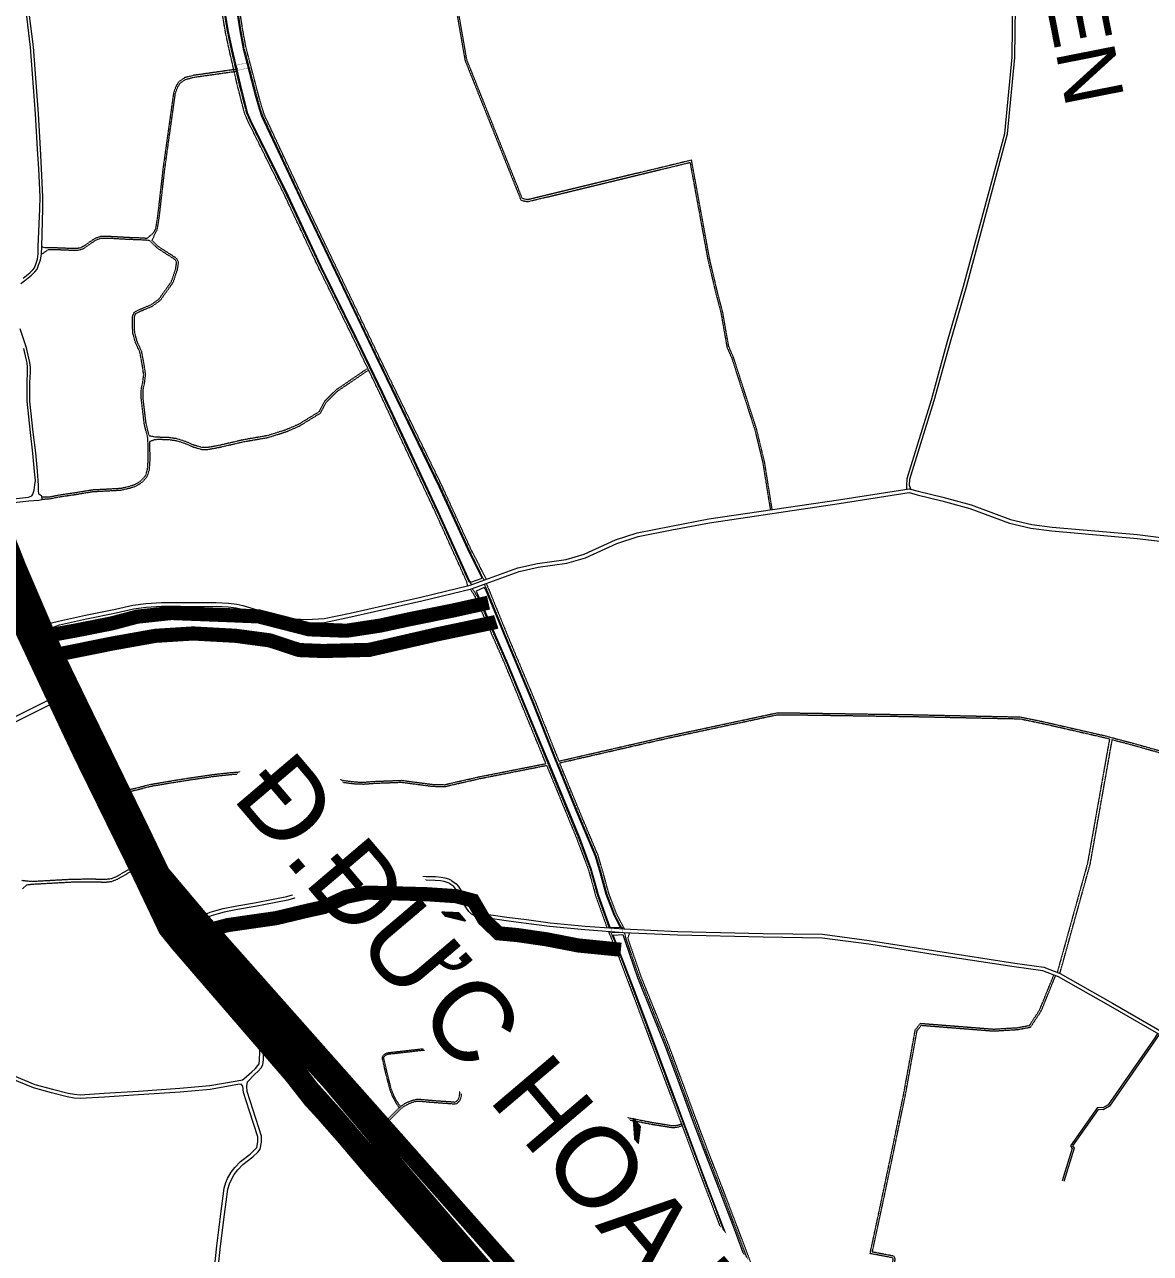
# Model space of a CAD drawing. Header units: metres. Extents: x 556238 to 587446, y 1177111 to 1219372.
# Drawn here: x 575492 to 576686, y 1202038 to 1203342 of the extents above; entities that cross this region are included whole.
import ezdxf

# ---------------------------------------------------------------- set-up
doc = ezdxf.new("R2010")
doc.units = ezdxf.units.M
doc.header["$MEASUREMENT"] = 0
for name, pattern in [('ACAD_ISO03W100', [30, 12, -18]), ('DASHED2', [0.375, 0.25, -0.125]), ('Xr_Nen GT$0$DASHED', [0.75, 0.5, -0.25]), ('Xr_Nen GT$0$MON', [10, 6, -4])]:
    doc.linetypes.add(name, pattern=pattern)
for name, color, linetype, lineweight in [('CNTV-TEXT', 40, 'Continuous', 20), ('Pipe Existing', 1, 'ACAD_ISO03W100', 60), ('Pipe Existing_DTDH', 4, 'ACAD_ISO03W100', 40), ('Xr_Nen GT$0$CONG XO', 191, 'Continuous', 0), ('Xr_Nen GT$0$DUONG BT-NEN BT', 38, 'Continuous', 0), ('Xr_Nen GT$0$DUONG NHUA', 38, 'Continuous', 0), ('Xr_Nen GT$0$DUONG_DA', 38, 'Xr_Nen GT$0$MON', 0), ('Xr_Nen GT$1$SONG_HO', 250, 'Continuous', 0)]:
    doc.layers.add(name, color=color, linetype=linetype, lineweight=lineweight)
doc.layers.add('DUONG GIAO THONG', color=7, linetype='Continuous')
doc.styles.add('ARIAL', font='arial.ttf')
doc.linetypes.add('Xr_Nen GT$0$TL_P', pattern='A,2,[130,ltypeshp.shx,S=1,R=0,X=0,Y=-1],2', length=4)
doc.linetypes.add('Xr_Nen GT$1$TL_T', pattern='A,2,[130,ltypeshp.shx,S=1,R=0,X=0,Y=1],2', length=4)

# ---------------------------------------------------------------- blocks, each defined once
blk = doc.blocks.new('GT CHINH')
at = {"layer": 'DUONG GIAO THONG', "color": 9, "ltscale": 5, "const_width": 17.5}
blk.add_lwpolyline([(10613.8, 2825.8), (10289.7, 3191.7), (10241.1, 3249.3), (10226.9, 3271.8), (10147.9, 3433), (10086.7, 3559.3), (10046.9, 3646.6), (9995.7, 3774.6), (9899.8, 4014.6), (9730.2, 4422.9), (9683.3, 4535), (9622.4, 4678.3), (9604.3, 4717.8), (9573, 4772.7), (9550.2, 4802.6), (9422.7, 4959), (9323.8, 5076.4), (8948.9, 5386.5), (8840.9, 5474.9), (8373, 5855.8), (7912.1, 6229.4)], dxfattribs=at)
at = {"layer": 'CNTV-TEXT', "ltscale": 5, "insert": (10745.3, 2872.2), "char_height": 84, "width": 1234.822, "attachment_point": 5, "rotation": 310.3366, "style": 'ARIAL', "bg_fill": 3, "box_fill_scale": 1.2, "bg_fill_color": 256, "bg_fill_transparency": 0}
blk.add_mtext('Đ.ĐỨC HÒA THƯỢNG', dxfattribs=at)
blk = doc.blocks.new('DTDH_EXISTING_PIPE')
at = {"layer": 'Pipe Existing_DTDH', "color": 3, "linetype": 'DASHED2', "ltscale": 200, "const_width": 15, "flags": 128}
for points, elevation in [([(-288.9, -287.4), (-318.9, -238.3), (-371.9, -151.3), (-409.4, -90.5), (-428.9, -58.8), (-431.3, -54.9), (-454.9, -17.2), (-455.6, -16), (-455.9, -15.5), (-457.6, -15.4), (-458.3, -14.1), (-457.7, -12.6), (-458, -12.1), (-483.5, 29.3), (-499.4, 54.1), (-560.4, 154.7), (-572.2, 174.9), (-591, 208.5), (-611.6, 247.3), (-621.1, 266.5), (-636.5, 296.4), (-685.8, 393.8), (-714.8, 449.6), (-731.2, 478.2), (-732.5, 480.5), (-761.5, 539.2), (-793.6, 600.3), (-808.7, 629.1), (-836.5, 682.1), (-846.4, 701.1), (-862.1, 730.1), (-880.6, 763.9), (-896, 791.9), (-950.3, 889.8), (-979.2, 942.6), (-993.5, 968.2), (-1015, 1007.1), (-1029.9, 1033.5), (-1034.3, 1041.2), (-1040.9, 1053.5), (-1054.7, 1077.7), (-1060, 1087.7), (-1072, 1108.4), (-1093.2, 1146.6), (-1102, 1161.7), (-1134.3, 1217.3), (-1138.1, 1223.6), (-1152.7, 1246.9), (-1168.1, 1270.1), (-1178.8, 1284.3), (-1189.7, 1295.3), (-1190.8, 1296.8), (-1195.3, 1304.9), (-1213.3, 1325.5), (-1231.3, 1346.2), (-1245.1, 1362.1), (-1286.2, 1409.5), (-1332.6, 1463.5), (-1360.6, 1495.9), (-1385.8, 1525.1), (-1410.8, 1553.6), (-1438.5, 1584.6), (-1446.5, 1594.2), (-1459, 1609.7), (-1464.9, 1616.6), (-1469.3, 1616.6), (-1484.2, 1633.8), (-1496.6, 1647.9), (-1504, 1656.7), (-1503.7, 1660.7), (-1504.6, 1661.7), (-1518.5, 1677.8), (-1565.5, 1732.2), (-1593.8, 1765.1), (-1623.8, 1799.5), (-1651.9, 1832.5), (-1683.2, 1868.6), (-1704.3, 1892.8), (-1732.2, 1924.8), (-1767.2, 1965.1), (-1781.8, 1981.7), (-1831.7, 2039.1), (-1847.4, 2057.2), (-1884, 2099.3), (-1892.7, 2109.3), (-1921.3, 2141.8), (-1945, 2169.5), (-1971.5, 2199.1), (-1983.1, 2214.4), (-2007.1, 2242), (-2046.5, 2286.9), (-2073.5, 2317.8), (-2086.9, 2333.7), (-2097.8, 2346.8), (-2105.1, 2356), (-2108.6, 2360.5), (-2118.4, 2374.1), (-2129.1, 2393.9), (-2146, 2428.9), (-2151.5, 2440.6), (-2156.9, 2451.9), (-2177.3, 2494.6), (-2203.3, 2548.9), (-2208.2, 2559.8), (-2213.5, 2570.2), (-2226.3, 2597.5), (-2267.8, 2683.3), (-2289.1, 2730), (-2295.2, 2743), (-2304.8, 2763.3), (-2310.9, 2778.3), (-2316.3, 2794.1), (-2334.5, 2842.3), (-2355.8, 2898.8), (-2374.5, 2946.8), (-2378.1, 2956.4), (-2391.6, 2990.8), (-2405.6, 3027.1), (-2420.8, 3065.9), (-2427.8, 3084.1), (-2435.4, 3103.8), (-2477.1, 3209.2), (-2483.2, 3224.4), (-2490.6, 3242.3), (-2503.6, 3274.5), (-2510.3, 3290.8), (-2534.5, 3350.8), (-2551.6, 3392.5), (-2566.4, 3429.1), (-2635.5, 3599.3), (-2702.5, 3762.6), (-2729.6, 3826.5), (-2739.6, 3847), (-2758.1, 3881.3), (-2770.5, 3901), (-2774.3, 3906.3), (-2795.9, 3935.1), (-2804.7, 3946.2), (-2811.7, 3955), (-2818.9, 3964.1), (-2831.2, 3979.3), (-2833.8, 3982.5), (-2847.5, 3999.4), (-2957.5, 4136.3), (-2985.8, 4171.2), (-3004.5, 4193.6), (-3032, 4221.4), (-3035.7, 4224.6), (-3048, 4235.4), (-3067.1, 4251.3), (-3097.4, 4276.8), (-3106.2, 4284.4), (-3132.5, 4306.9), (-3424.4, 4554), (-3445.4, 4571.4), (-3452.7, 4572.3), (-3469.8, 4585.4), (-3469.8, 4585.4)], 1.1), ([(-3465.3, 4571.1), (-3440.1, 4551.7), (-3406.2, 4523.8), (-3356, 4481.9), (-3227.6, 4372.4), (-3194.2, 4345.2), (-3158.2, 4315), (-3124.4, 4286.3), (-3078.4, 4247.6), (-3039.1, 4214.4), (-3013.3, 4188.4), (-2981, 4149.6), (-2960.3, 4123.7), (-2890.7, 4037.4), (-2830.9, 3962.7), (-2804.8, 3929.9), (-2781.6, 3899), (-2763.6, 3872.7), (-2742.9, 3832.7), (-2716.1, 3770.2), (-2688.6, 3701.4), (-2634.7, 3571.7), (-2582.8, 3444.2), (-2513.6, 3273.7), (-2438.2, 3083.6), (-2412.8, 3017.4), (-2368.4, 2904.4), (-2319.3, 2773.6), (-2310.3, 2751.8), (-2284.6, 2696.2), (-2249.6, 2621.3), (-2216.4, 2551), (-2154.2, 2424.3), (-2126.4, 2365.9), (-2113.1, 2349.5), (-1992.9, 2210.2), (-1973.1, 2184.9), (-1960.8, 2171.5), (-1937.6, 2145.1), (-1908.6, 2110.9), (-1858.9, 2054.3), (-1794.5, 1981.4), (-1752.5, 1931.6), (-1705.4, 1877.6), (-1664.9, 1831.9), (-1600, 1756.2), (-1512.3, 1654.5), (-1512.5, 1649), (-1473.6, 1605.6), (-1468.7, 1604), (-1431.2, 1559.9), (-1285.9, 1394.2), (-1216.2, 1312.6), (-1200.3, 1295.9), (-1198, 1290.6), (-1193, 1285.3), (-1188.7, 1280.8), (-1145.4, 1216.4), (-1114.7, 1164), (-1090.4, 1120.4), (-1052.4, 1052.5), (-1035.9, 1023.2), (-928, 829.5), (-870.7, 724.7), (-798.7, 590.4), (-738.7, 472.4)], -0.3), ([(-1027.2, 1053.4), (-1033.6, 1065.4), (-1058.6, 1110.6), (-1083.2, 1153.5), (-1094.4, 1172.3), (-1099.4, 1181.9), (-1104.5, 1191.1), (-1112.4, 1204.4), (-1119.2, 1216.1), (-1132, 1238), (-1144.3, 1258.2), (-1153, 1270.9), (-1165.9, 1288.1), (-1176.3, 1301.3), (-1184.7, 1311.5), (-1198.1, 1326.9), (-1213.3, 1344.4), (-1235.5, 1370.4), (-1265.2, 1404.4), (-1311, 1458.3), (-1361.3, 1515.4), (-1421.6, 1586.5), (-1488.7, 1663.7), (-1537.1, 1719.3), (-1568.7, 1754.7), (-1601.2, 1792.1), (-1626.7, 1821.3), (-1663, 1864.4), (-1701.9, 1909.8), (-1751.7, 1966.6), (-1876.3, 2112), (-1952.5, 2202.8), (-2038.4, 2297.9), (-2073.7, 2337.9), (-2098.6, 2369.3), (-2114.3, 2395.6), (-2151.2, 2472.4), (-2217.8, 2609.3), (-2242, 2659.3), (-2281.7, 2751.9), (-2307.9, 2818.6), (-2438.6, 3153.9), (-2533.4, 3383.6), (-2621.8, 3603.9), (-2682, 3750.5), (-2718.1, 3829.7), (-2733.8, 3865.2), (-2748.5, 3890.4), (-2800.2, 3964.2), (-2919.6, 4112), (-2986.4, 4193), (-3058.9, 4262.5), (-3106, 4301.7), (-3409.3, 4560.8), (-3423.7, 4573.9)], 0.8), ([(-1783.9, 2713), (-1821.8, 2704.6), (-1868.6, 2695.2), (-1898.5, 2688.7), (-1934.4, 2683.2), (-1974.1, 2684.7), (-2027.6, 2698.4), (-2069.5, 2700.1), (-2120.2, 2702), (-2156.5, 2698.1), (-2183.3, 2691), (-2222.8, 2683.2), (-2250, 2678.3)], 0.8), ([(-2242.1, 2657.7), (-2181.9, 2669.8), (-2137, 2677.8), (-2097.1, 2680.3), (-2051.7, 2677.8), (-2015.9, 2673), (-1984.6, 2662.7), (-1959.3, 2661.7), (-1910.3, 2662.9), (-1838.8, 2679.3), (-1777.6, 2692.1), (-1775.7, 2692.7)], 0.8), ([(-1643.5, 2344.8), (-1688.6, 2349.3), (-1722.7, 2355.9), (-1753, 2360.3), (-1773.2, 2362.2), (-1788.7, 2377), (-1800.3, 2396.9), (-1818.2, 2401.6), (-1849.6, 2403.7), (-1913.2, 2405.4), (-1935, 2400.9), (-1957.9, 2390.2), (-1976, 2386.2), (-2008.5, 2378.4), (-2060.5, 2370.9), (-2093.1, 2362.1)], 0.8)]:
    blk.add_lwpolyline(points, dxfattribs=dict(at, elevation=elevation))

msp = doc.modelspace()

# ---------------------------------------------------------------- linework, layer by layer
at = {"layer": 'Xr_Nen GT$0$CONG XO', "flags": 128}
for points, const_width in [([(575728.62357, 1203301.62642), (575716.81594, 1203298.91755), (575718.08112, 1203293.40281), (575729.88874, 1203296.11169)], 0.3), ([(576126.002, 1202378.422), (576113.922, 1202378.741), (576114.135, 1202384.286), (576126.172, 1202383.904)], 0.5)]:
    msp.add_lwpolyline(points, close=True, dxfattribs=dict(at, const_width=const_width))
at = {"layer": 'Xr_Nen GT$0$DUONG BT-NEN BT', "flags": 128}
for points in [[(576427.57541, 1202849.26114), (576427.38171, 1202852.81355), (576427.78407, 1202860.41052), (576441.00321, 1202902.9123), (576453.67188, 1202943.93282), (576470.74248, 1203006.26441), (576487.6942, 1203064.57179), (576531.43477, 1203226.46687), (576539.10526, 1203307.27986), (576541.04991, 1203468.9014), (576540.93068, 1203554.50377), (576536.32038, 1203660.14321)], [(576431.62966, 1202849.18519), (576430.4035, 1202853.14556), (576430.76005, 1202859.8775), (576443.86873, 1202902.02418), (576456.55256, 1202943.09376), (576473.62975, 1203005.4494), (576490.58291, 1203063.76172), (576534.3973, 1203225.93006), (576542.10404, 1203307.12492), (576544.0499, 1203468.90557), (576543.93059, 1203554.57129), (576539.31753, 1203660.27401)], [(575487.96923, 1203067.30258), (575492.26655, 1203070.609), (575499.56406, 1203076.24915), (575503.09576, 1203079.63884), (575505.3461, 1203082.62075), (575506.94769, 1203086.8102), (575508.81081, 1203092.31788), (575510.19984, 1203098.37898), (575510.33608, 1203106.50128), (575511.3633, 1203146.51765), (575511.59402, 1203159.38465), (575510.20634, 1203189.26864), (575508.954, 1203210.07763), (575506.71813, 1203247.42227), (575501.3938, 1203318.38316), (575496.6635, 1203356.74252)], [(575490.43456, 1203072.98467), (575497.60249, 1203078.52467), (575500.8455, 1203081.63728), (575502.69558, 1203084.08881), (575504.12461, 1203087.82687), (575505.92046, 1203093.13569), (575506.4622, 1203098.77537), (575506.59682, 1203106.47428), (575508.36399, 1203146.58303), (575508.59277, 1203159.34192), (575507.21053, 1203189.10894), (575505.95941, 1203209.89741), (575503.72484, 1203247.22038), (575498.40221, 1203318.15869), (575493.66285, 1203356.55183)], [(575480.86689, 1202834.90776), (575496.75874, 1202836.74006), (575507.32559, 1202837.35317), (575510.67622, 1202838.17947), (575510.49881, 1202841.68624), (575507.32207, 1202843.96369), (575506.79949, 1202847.98479), (575506.95593, 1202852.91863), (575506.53791, 1202858.48048), (575505.68411, 1202868.17963), (575503.90911, 1202887.71014), (575501.29284, 1202909.75074), (575497.70003, 1202942.65452), (575497.7442, 1202962.01097), (575498.32384, 1202973.15452), (575498.23299, 1202978.19195), (575497.73066, 1202983.57687), (575496.73113, 1202988.2073), (575494.17875, 1202999.04922), (575487.52842, 1203019.11912)], [(575480.20657, 1202838.85813), (575496.41354, 1202840.72676), (575499.95564, 1202841.90894), (575500.7191, 1202843.89788), (575502.43918, 1202847.91731), (575503.0965, 1202853.85468), (575503.5257, 1202858.48738), (575502.69604, 1202867.91233), (575500.92516, 1202887.39751), (575498.3121, 1202909.4111), (575494.69966, 1202942.49463), (575494.74438, 1202962.09237), (575495.32243, 1202973.20545), (575495.23551, 1202978.02534), (575494.76031, 1202983.11941), (575493.80456, 1202987.54701), (575491.28911, 1202998.23207)], [(575680.40549, 1202397.95409), (575685.6342, 1202399.05691), (575688.72627, 1202400.23098), (575696.35214, 1202402.61596), (575702.65719, 1202404.37417), (575716.97968, 1202406.98566), (575735.84903, 1202410.42619), (575757.54359, 1202414.69749), (575770.16539, 1202417.1825), (575783.11465, 1202420.91513), (575795.15099, 1202425.1283), (575805.35834, 1202429.94322), (575816.44985, 1202435.17522), (575822.94972, 1202437.455), (575828.70619, 1202438.84855), (575835.1278, 1202439.87408), (575845.65631, 1202441.10245), (575854.62829, 1202441.10245), (575867.78474, 1202440.43859), (575880.20314, 1202439.81196), (575902.09654, 1202438.70723), (575917.9543, 1202438.33433), (575927.69067, 1202438.10537), (575933.80686, 1202437.636), (575937.74783, 1202436.71361), (575941.64862, 1202435.70584), (575944.22101, 1202434.45958), (575945.18138, 1202433.77409), (575949.85866, 1202430.51498), (575952.21702, 1202427.51225), (575955.07061, 1202423.01106), (575959.73269, 1202413.63733), (575963.18051, 1202407.92815), (575966.15427, 1202403.85605), (575968.4245, 1202401.65954), (575970.49913, 1202400.50242), (575972.94147, 1202399.75744), (575979.50784, 1202398.50998), (576003.40201, 1202395.21769), (576024.34567, 1202392.49386), (576049.21989, 1202389.1371), (576086.60248, 1202385.52254), (576127.45487, 1202382.59934), (576184.55604, 1202379.86551), (576275.3098, 1202377.84766), (576338.17178, 1202376.91497), (576387.65151, 1202370.24453), (576460.35748, 1202358.87255), (576541.93123, 1202346.4068), (576572.8614, 1202342.10563), (576589.95719, 1202335.38926), (576645.60525, 1202303.71662), (576743.5733, 1202247.24628)], [(575494.40347, 1202429.41985), (575489.95532, 1202424.98835)], [(576740.56593, 1202244.36283), (576643.61714, 1202300.24566), (576588.22772, 1202331.77109), (576571.84043, 1202338.20912), (576541.35361, 1202342.44864), (576459.74629, 1202354.91951), (576387.07518, 1202366.28604), (576337.87385, 1202372.91895), (576275.23567, 1202373.84832), (576184.41591, 1202375.86763), (576127.21645, 1202378.60617), (576086.2672, 1202381.5363), (576048.75977, 1202385.16294), (576023.82026, 1202388.52851), (576002.87107, 1202391.25305), (575978.86116, 1202394.56129), (575971.98188, 1202395.8682), (575968.92366, 1202396.80103), (575966.01914, 1202398.42102), (575963.1263, 1202401.21993), (575959.84695, 1202405.71049), (575956.22405, 1202411.70957), (575951.58137, 1202421.0443), (575948.9467, 1202425.20018), (575947.08184, 1202427.57458), (575942.87597, 1202430.5052), (575942.17252, 1202431.00731), (575940.26276, 1202431.93254), (575936.79164, 1202432.82931), (575933.19445, 1202433.67124), (575927.49047, 1202434.10897), (575917.86026, 1202434.33543), (575901.9487, 1202434.7096), (575880.00156, 1202435.81704), (575867.58316, 1202436.44367), (575854.52744, 1202437.10245), (575845.88886, 1202437.10245), (575835.67522, 1202435.91082), (575829.4934, 1202434.92358), (575824.08507, 1202433.61431), (575817.96912, 1202431.46919), (575807.06485, 1202426.32552), (575796.66912, 1202421.42172), (575784.33032, 1202417.10268), (575771.10743, 1202413.29119), (575758.31629, 1202410.77283), (575736.59417, 1202406.49611), (575717.69719, 1202403.05054), (575703.55504, 1202400.47194), (575697.48662, 1202398.77971), (575690.03437, 1202396.44902), (575687.37133, 1202395.43786), (575684.80862, 1202392.90861)], [(575481.10965, 1202226.68775), (575503.01647, 1202217.69619), (575521.6769, 1202212.55431), (575538.21594, 1202208.26642), (575545.15207, 1202207.18937), (575550.97571, 1202206.63518), (575576.48155, 1202208.21337), (575612.7301, 1202210.51562), (575656.57165, 1202213.53404), (575688.44818, 1202216.35458), (575717.58943, 1202221.61563), (575723.23097, 1202222.43472), (575724.73081, 1202223.71819), (575733.07023, 1202230.99765), (575736.88222, 1202234.66025), (575739.54883, 1202237.6005), (575740.75129, 1202239.61605), (575741.27922, 1202243.96906), (575741.87478, 1202259.69101), (575743.04197, 1202263.78572), (575746.11957, 1202267.42016), (575751.11343, 1202271.75508), (575767.94821, 1202285.64712)], [(575697.51323, 1202022.59329), (575699.79969, 1202046.01813), (575704.08787, 1202079.83154), (575707.47835, 1202106.56628), (575709.38931, 1202112.20309), (575710.97882, 1202115.98125), (575714.31738, 1202122.19947), (575718.04478, 1202126.87572), (575723.66325, 1202132.75077), (575733.98592, 1202140.66705), (575739.28222, 1202145.83732), (575741.99489, 1202149.14475), (575743.35255, 1202156.47933), (575743.35255, 1202162.59926), (575734.38475, 1202190.33873), (575728.19513, 1202210.07315), (575727.58922, 1202215.71184), (575728.4311, 1202220.30199), (575735.90781, 1202228.17691), (575739.75275, 1202231.87117), (575742.77965, 1202235.20869), (575744.62024, 1202238.29386), (575745.27008, 1202243.65201), (575745.85367, 1202259.05799), (575746.65219, 1202261.85935), (575748.97365, 1202264.60084), (575753.69783, 1202268.70167), (575770.4941, 1202282.56193)], [(576693.42773, 1202271.62479), (576690.28662, 1202267.00052), (576641.01017, 1202195.96497), (576635.12565, 1202192.69822), (576629.54766, 1202193.31753), (576600.86412, 1202152.39492), (576602.62539, 1202149.62929), (576592.03218, 1202115.31462)], [(576695.08214, 1202270.501), (576691.93553, 1202265.86862), (576642.38806, 1202194.44238), (576635.53879, 1202190.64006), (576630.50506, 1202191.19895), (576603.26917, 1202152.34167), (576604.80928, 1202149.9233), (576593.94319, 1202114.72467)], [(575693.48903, 1202022.54006), (575695.82421, 1202046.46414), (575700.11966, 1202080.33478), (575703.56081, 1202107.4691), (575705.64694, 1202113.62261), (575707.36518, 1202117.70675), (575710.96417, 1202124.41006), (575715.02928, 1202129.50997), (575720.985, 1202135.73767), (575731.36246, 1202143.69597), (575736.32973, 1202148.54504), (575738.24911, 1202150.88525), (575739.35255, 1202156.84642), (575739.35255, 1202161.96875), (575730.57332, 1202189.12495), (575724.26023, 1202209.253), (575723.55005, 1202215.86207), (575721.64211, 1202217.91604), (575718.23232, 1202217.66703), (575688.98087, 1202212.38608), (575656.88533, 1202209.54617), (575612.99425, 1202206.52433), (575576.73183, 1202204.2212), (575550.90935, 1202202.62342), (575544.65529, 1202203.21858), (575537.40512, 1202204.34439), (575520.64362, 1202208.68995), (575501.72105, 1202213.90407), (575478.07616, 1202223.60901)]]:
    msp.add_lwpolyline(points, dxfattribs=at)
at = {"layer": 'Xr_Nen GT$0$DUONG NHUA', "flags": 128}
for points in [[(575507.29947, 1202707.61514), (575514.48013, 1202705.9537), (575528.22777, 1202708.92909), (575556.74916, 1202715.60791), (575588.4809, 1202721.7467), (575606.89706, 1202726.16798), (575620.59592, 1202727.9361), (575637.25482, 1202729.0145), (575657.39609, 1202728.95797), (575677.9803, 1202728.78675), (575695.22378, 1202728.89965), (575708.22323, 1202728.27299), (575717.18, 1202727.00831), (575723.67537, 1202725.61509), (575745.68338, 1202719.13832), (575764.95388, 1202713.63679), (575778.27273, 1202711.50606), (575791.45856, 1202710.84654), (575809.64665, 1202711.79963), (575837.15244, 1202717.6703), (575912.23966, 1202734.57929), (575964.63548, 1202747.14188), (576015.19592, 1202765.57707), (576036.05443, 1202770.31859), (576066.23849, 1202774.51582), (576085.47687, 1202780.13043), (576118.43849, 1202795.27941), (576141.69342, 1202802.70908), (576177.54005, 1202809.97114), (576217.72201, 1202817.51185), (576354.97887, 1202837.79775), (576430.04154, 1202849.61519), (576439.53005, 1202846.96453), (576465.75679, 1202840.60833), (576495.56941, 1202832.42431), (576537.52782, 1202816.88498), (576559.84927, 1202811.54326), (576581.52953, 1202808.82311), (576672.00909, 1202800.88757), (576699.61332, 1202797.43172)], [(575514.07025, 1202693.96034), (575516.07707, 1202700.1757), (575529.23023, 1202705.05563), (575557.58536, 1202711.69551), (575589.32808, 1202717.83643), (575607.62204, 1202722.22838), (575620.98153, 1202723.95269), (575637.37855, 1202725.01413), (575657.37384, 1202724.95802), (575677.97676, 1202724.78664), (575695.14052, 1202724.89902), (575707.84651, 1202724.2865), (575716.48005, 1202723.06747), (575722.68989, 1202721.73548), (575744.56968, 1202715.29645), (575764.0858, 1202709.7248), (575777.85566, 1202707.52192), (575791.46332, 1202706.8413), (575810.17205, 1202707.82168), (575838.00931, 1202713.76309), (575913.14539, 1202730.68309), (575965.79068, 1202743.30549), (576016.32886, 1202761.73257), (576036.77452, 1202766.38023), (576067.07872, 1202770.59417), (576086.87994, 1202776.37304), (576119.8877, 1202791.54323), (576142.70221, 1202798.83219), (576178.30608, 1202806.04507), (576218.38356, 1202813.56618), (576355.58233, 1202833.84349), (576429.80371, 1202845.52848), (576438.52057, 1202843.09338), (576464.75605, 1202836.73507), (576494.34306, 1202828.61298), (576536.36357, 1202813.05065), (576559.13264, 1202807.60182), (576581.10566, 1202804.84493), (576671.58576, 1202796.90934), (576699.04067, 1202793.47219)], [(575487.15887, 1202749.51646), (575497.22113, 1202728.00607), (575510.12703, 1202701.8943), (575524.73136, 1202672.50967), (575532.62001, 1202656.39582), (575543.13652, 1202634.18699), (575553.2459, 1202614.45068), (575563.16274, 1202594.11012), (575578.72407, 1202562.36219), (575589.94958, 1202539.02245), (575598.74831, 1202521.15021), (575606.45889, 1202504.63735), (575611.65192, 1202493.79528), (575617.45326, 1202481.85189), (575622.33945, 1202472.51882), (575629.30463, 1202461.16403), (575636.31068, 1202450.39893), (575645.33717, 1202438.34167), (575663.48778, 1202416.61082), (575676.90566, 1202401.9645), (575692.30221, 1202384.3218), (575712.72376, 1202361.42123), (575737.26675, 1202334.09276), (575763.19271, 1202304.50099), (575781.992, 1202283.36271), (575794.63451, 1202269.08296), (575811.41405, 1202249.87246), (575828.44972, 1202230.65196), (575845.61704, 1202211.24743), (575875.14791, 1202178.01949), (575886.04526, 1202165.75506), (575913.01205, 1202135.32659), (575944.63341, 1202099.8055), (575963.55045, 1202078.28662), (575983.13582, 1202056.20888), (576008.77678, 1202027.29057)], [(575489.10997, 1202724.10499), (575502.06313, 1202697.8976), (575516.65988, 1202668.52821), (575524.51093, 1202652.49116), (575535.06234, 1202630.20863), (575545.19509, 1202610.42672), (575555.07714, 1202590.15751), (575570.62791, 1202558.43111), (575581.85682, 1202535.08431), (575590.63279, 1202517.25829), (575598.32282, 1202500.78946), (575603.54562, 1202489.88521), (575609.41699, 1202477.79766), (575614.5079, 1202468.07357), (575621.69584, 1202456.35562), (575628.92876, 1202445.24192), (575638.27607, 1202432.75613), (575656.7124, 1202410.6832), (575670.19611, 1202395.96501), (575685.55297, 1202378.3678), (575706.01714, 1202355.41944), (575730.53375, 1202328.12034), (575756.44533, 1202298.54499), (575775.26015, 1202277.38924), (575787.87599, 1202263.13962), (575804.65715, 1202243.92726), (575821.70906, 1202224.68845), (575838.8831, 1202205.27632), (575868.42003, 1202172.04156), (575879.31354, 1202159.78144), (575906.28314, 1202129.34982), (575937.89248, 1202093.84222), (575956.80437, 1202072.32921), (575976.40171, 1202050.23797), (576002.04863, 1202021.31294)], [(575533.53243, 1202633.17888), (575511.76109, 1202622.42975), (575468.69393, 1202600.84837), (575410.97557, 1202570.34648), (575358.55077, 1202541.67956), (575309.13809, 1202515.85785), (575223.20408, 1202469.4087), (575217.31678, 1202458.55257), (575198.37823, 1202366.24376), (575184.69096, 1202249.19156), (575181.98188, 1202244.78636), (575175.31276, 1202240.8697), (575146.2281, 1202238.97892), (575130.70523, 1202238.76646), (575127.3859, 1202236.9475), (575122.25067, 1202227.28257), (575119.37219, 1202216.47917), (575111.19653, 1202184.60381), (575105.68726, 1202153.65514), (575102.65606, 1202086.64637), (575102.77223, 1202019.37872)], [(575535.74598, 1202628.69555), (575513.9879, 1202617.95297), (575470.98229, 1202596.40243)]]:
    msp.add_lwpolyline(points, dxfattribs=at)
at = {"layer": 'Xr_Nen GT$0$DUONG_DA', "linetype": 'Xr_Nen GT$0$DASHED', "flags": 128}
for points in [[(575725.07236, 1203316.44006), (575721.55434, 1203335.54678), (575715.15654, 1203376.22102), (575702.3841, 1203460.3159), (575678.31485, 1203630.74219), (575654.04605, 1203781.46085), (575651.48457, 1203794.02605), (575644.12851, 1203825.31951), (575632.23758, 1203868.36485), (575625.48525, 1203884.18589), (575611.00894, 1203921.63272), (575582.51424, 1203987.04414), (575555.17354, 1204047.47661), (575512.98356, 1204145.95725), (575510.13945, 1204154.78112), (575508.25905, 1204164.87998), (575487.81643, 1204278.01819), (575450.77342, 1204479.57814), (575438.14032, 1204548.44201), (575433.5102, 1204559.08335), (575430.27543, 1204563.87619), (575422.74268, 1204568.17874), (575416.35338, 1204570.55592), (575410.3706, 1204571.83214), (575396.39793, 1204571.00681), (575201.56229, 1204558.15378)], [(575203.51323, 1204544.92772), (575335.01997, 1204554.523), (575404.09323, 1204560.2748), (575418.31484, 1204557.65119), (575424.11681, 1204550.43371), (575436.58205, 1204471.32359), (575467.92527, 1204303.03683), (575477.55975, 1204249.6537), (575492.00054, 1204170.47372), (575497.55738, 1204144.7067), (575573.0085, 1203966.71393), (575605.21889, 1203893.38104), (575615.90069, 1203868.15202), (575636.72169, 1203794.11977), (575645.55582, 1203740.76241), (575668.62146, 1203590.87033), (575694.42042, 1203424.66296), (575700.3269, 1203374.93466), (575706.99171, 1203334.50534), (575711.2843, 1203314.57199), (575719.5387, 1203278.48161), (575727.24762, 1203248.49835), (575730.89577, 1203239.99226), (575768.05666, 1203165.03999), (575805.40709, 1203085.43489), (575843.1096, 1203008.61507), (575870.71233, 1202951.29159), (575897.08374, 1202894.61114), (575930.21564, 1202823.83383), (575962.69601, 1202751.83666), (575966.2563, 1202747.73286)], [(575962.02957, 1202746.51708), (575960.87965, 1202750.99932), (575928.39833, 1202822.99861), (575895.27138, 1202893.76534), (575868.90459, 1202950.43586), (575841.31088, 1203007.74062), (575803.60394, 1203084.56947), (575766.25521, 1203164.17093), (575729.07942, 1203239.15326), (575725.34892, 1203247.85137), (575717.59502, 1203278.00956), (575709.33465, 1203314.12608), (575705.02583, 1203334.13461), (575698.34619, 1203374.65392), (575692.4386, 1203424.39154), (575666.64493, 1203590.56485), (575643.58082, 1203740.44697), (575634.76655, 1203793.68437), (575614.00964, 1203867.48875), (575603.38237, 1203892.58896), (575571.17216, 1203965.92146), (575495.64218, 1204144.10023), (575490.03874, 1204170.08339), (575475.59188, 1204249.29667), (575465.95806, 1204302.67612), (575434.61076, 1204470.98478), (575422.22413, 1204549.59599), (575417.22148, 1204555.81914), (575403.99304, 1204558.25954), (575335.17568, 1204552.52904), (575203.7743, 1204542.80096)], [(576284.75064, 1202827.54093), (576276.63762, 1202877.96557), (576268.25163, 1202912.62267), (576244.05751, 1202987.93107), (576238.6468, 1203000.67536), (576232.31294, 1203036.78998), (576226.86792, 1203057.51744), (576218.39835, 1203093.51044), (576199.21261, 1203198.19037), (576025.66004, 1203156.1813), (576019.84498, 1203157.34346), (575960.98929, 1203304.64317), (575928.24887, 1203492.78869), (575850.37037, 1203463.99529), (575830.3259, 1203456.46831), (575759.18927, 1203436.61803), (575709.93777, 1203423.90109), (575704.36299, 1203460.60591), (575680.29249, 1203631.04103), (575656.01403, 1203781.81972), (575653.43832, 1203794.45472), (575646.06659, 1203825.81479), (575634.12968, 1203869.02662), (575627.33826, 1203884.93923), (575612.85927, 1203922.393), (575584.34222, 1203987.85575), (575557.00401, 1204048.28268), (575549.24824, 1204066.38637), (575556.87819, 1204070.10334), (575563.59561, 1204072.08169), (575746.206, 1204102.64588), (575752.37505, 1204103.8788), (575756.17658, 1204106.80085), (575756.96924, 1204111.78594), (575758.81579, 1204194.96574), (575760.47827, 1204199.21861), (575762.93915, 1204202.11893), (575813.41761, 1204212.9455), (575910.41362, 1204235.7637), (575914.13252, 1204240.20699), (575917.65618, 1204312.93506), (575916.79515, 1204321.16946), (575914.23389, 1204334.33257), (575907.1304, 1204359.7173), (575912.46696, 1204393.89847), (575917.78259, 1204404.03353)], [(575727.03929, 1203316.80223), (575723.52599, 1203335.8833), (575717.13307, 1203376.52657), (575710.23965, 1203421.91344), (575759.7081, 1203434.6864), (575830.9474, 1203454.56533), (575851.0687, 1203462.12116), (575926.69016, 1203490.08009), (575959.05466, 1203304.09479), (576018.38998, 1203155.5947), (576025.70124, 1203154.13352), (576197.62679, 1203195.74876), (576216.44011, 1203093.10085), (576224.927, 1203057.03423), (576230.3574, 1203036.36242), (576236.7164, 1203000.10444), (576242.18111, 1202987.23297), (576266.32501, 1202912.08088), (576274.67539, 1202877.57094), (576282.77603, 1202827.22323)], [(575979.28424, 1202752.48307), (575962.84787, 1202786.0271), (575932.68341, 1202852.13254), (575865.61878, 1202989.91068), (575787.84729, 1203152.50536), (575744.67103, 1203244.99344), (575742.10395, 1203252.67091), (575738.31657, 1203266.07797), (575725.20704, 1203316.17268)], [(575981.74391, 1202753.3799), (575964.65342, 1202786.88798), (575934.49259, 1202852.98546), (575867.42005, 1202990.77985), (575789.65557, 1203153.35988), (575746.53159, 1203245.73597), (575744.01575, 1203253.2602), (575740.24651, 1203266.60304), (575727.14189, 1203316.67902)], [(575718.10054, 1203294.71987), (575671.4907, 1203288.13248), (575661.91818, 1203285.65575), (575655.68563, 1203281.35763), (575652.84526, 1203277.0116), (575650.01531, 1203269.29939), (575638.79562, 1203189.01607), (575633.05178, 1203138.86287), (575630.97275, 1203125.76169), (575628.69546, 1203120.9782), (575621.87914, 1203115.0811), (575615.26438, 1203115.541), (575602.33473, 1203115.96048), (575581.14716, 1203117.17384), (575572.69452, 1203117.04521), (575567.53235, 1203115.36986), (575562.19604, 1203112.14465), (575554.6996, 1203106.74283), (575551.61245, 1203105.16088), (575547.69718, 1203104.33101), (575540.85723, 1203104.41335), (575522.42186, 1203105.1677), (575513.65505, 1203105.20905), (575510.33022, 1203106.15187)], [(575854.9013, 1202976.6695), (575822.47726, 1202954.53389), (575810.44979, 1202942.76589), (575804.33071, 1202931.27048), (575782.49377, 1202917.82959), (575769.06499, 1202912.01724), (575749.69841, 1202905.90226), (575724.2155, 1202901.48893), (575697.10241, 1202895.26477), (575686.00685, 1202893.28343), (575680.48625, 1202893.24255), (575671.23026, 1202895.91384), (575665.17156, 1202898.70806), (575659.43292, 1202900.8207), (575652.72749, 1202902.72272), (575645.30464, 1202903.76284), (575637.13132, 1202904.01937), (575629.91675, 1202904.48861), (575624.22548, 1202905.57835), (575620.92567, 1202919.07006), (575617.68672, 1202946.30176), (575617.75322, 1202954.34954), (575619.2926, 1202961.63555), (575620.42019, 1202970.40212), (575619.02407, 1202980.4695), (575616.27257, 1202995.09488), (575611.50666, 1203005.45981), (575608.96992, 1203014.80405), (575608.55963, 1203021.02218), (575608.55963, 1203031.96501), (575609.90421, 1203035.37038), (575615.06638, 1203038.04746), (575627.25511, 1203043.04606), (575635.95965, 1203049.37186), (575649.52898, 1203068.33624), (575654.1593, 1203081.86075), (575655.32358, 1203089.64289), (575653.68818, 1203093.64645), (575647.27481, 1203097.84521), (575636.8348, 1203104.56656), (575633.5019, 1203106.84096), (575627.33643, 1203112.96905), (575630.38402, 1203119.87223), (575632.90275, 1203125.16287), (575635.03386, 1203138.59223), (575640.7798, 1203188.76384), (575651.96649, 1203268.81099), (575654.64424, 1203276.10844), (575657.14471, 1203279.93438), (575662.76204, 1203283.80822), (575671.88237, 1203286.16795), (575718.38042, 1203292.73955)], [(575510.54146, 1202840.84315), (575517.93455, 1202840.89374), (575530.74849, 1202843.33258), (575546.14709, 1202845.5406), (575564.3651, 1202848.58796), (575581.11778, 1202849.41805), (575594.36096, 1202850.17857), (575603.13796, 1202852.21823), (575609.60311, 1202854.30436), (575615.51419, 1202858.02088), (575620.51923, 1202863.74611), (575622.5011, 1202870.34667), (575623.18021, 1202879.77887), (575622.90779, 1202902.54761), (575618.95404, 1202918.71306), (575615.68574, 1202946.19148), (575615.75494, 1202954.56669), (575617.31919, 1202961.97038), (575618.40243, 1202970.39216), (575617.04965, 1202980.14707), (575614.35258, 1202994.48309), (575609.62009, 1203004.77536), (575606.98741, 1203014.47295), (575606.55963, 1203020.95627), (575606.55963, 1203032.34556), (575608.31889, 1203036.80119), (575614.2249, 1203039.86402), (575626.27382, 1203044.80528), (575634.52172, 1203050.79922), (575647.73179, 1203069.26153), (575652.20822, 1203082.33652), (575653.26428, 1203089.39532), (575652.07203, 1203092.31403), (575646.18573, 1203096.16772), (575635.72961, 1203102.89944), (575632.22253, 1203105.2927), (575624.58044, 1203112.88846), (575615.16256, 1203113.54325), (575602.24511, 1203113.96233), (575581.10514, 1203115.17297), (575573.02576, 1203115.05002), (575568.3693, 1203113.5388), (575563.29971, 1203110.47479), (575555.7462, 1203105.03185), (575552.2876, 1203103.25955), (575547.8949, 1203102.32849), (575540.8043, 1203102.41384), (575522.38411, 1203103.16757), (575517.14102, 1203103.15107), (575510.19984, 1203098.37898)], [(575510.66107, 1202838.5232), (575518.17318, 1202838.90326), (575531.07758, 1202841.35932), (575546.45405, 1202843.56415), (575564.5803, 1202846.59617), (575581.2246, 1202847.42089), (575594.64673, 1202848.19169), (575603.67234, 1202850.28912), (575610.45563, 1202852.47791), (575616.82696, 1202856.4838), (575622.31015, 1202862.75598), (575624.48009, 1202869.9829), (575625.18108, 1202879.71891), (575624.93972, 1202899.89131), (575630.61658, 1202901.97723), (575637.03501, 1202902.02141), (575645.134, 1202901.76721), (575652.31389, 1202900.76114), (575658.81365, 1202898.91745), (575664.40608, 1202896.85864), (575670.53018, 1202894.03425), (575680.21068, 1202891.24046), (575686.19137, 1202891.28474), (575697.50218, 1202893.30452), (575724.61018, 1202899.52751), (575750.17229, 1202903.95455), (575769.76514, 1202910.14099), (575783.41991, 1202916.05114), (575805.84119, 1202929.8517), (575812.06978, 1202941.55284), (575823.75022, 1202952.98131), (575856.02896, 1202975.01772)], [(575593.56803, 1202531.67255), (575599.92587, 1202529.77962), (575610.80129, 1202532.20716), (575625.65989, 1202535.97865), (575648.08278, 1202539.74567), (575665.86279, 1202542.59328), (575692.09419, 1202546.45293), (575709.298, 1202548.35502), (575723.85568, 1202549.49346), (575745.23846, 1202550.85517), (575773.32574, 1202552.62678), (575788.96368, 1202553.25814), (575795.04415, 1202553.6717), (575800.16638, 1202553.41153), (575804.9011, 1202552.96091), (575809.4939, 1202551.87917), (575812.04572, 1202550.67308), (575818.86977, 1202544.90362), (575822.2852, 1202542.60826), (575825.55308, 1202541.48956), (575830.25504, 1202540.09857), (575843.24691, 1202538.52967), (575852.01247, 1202538.3173), (575863.53002, 1202539.17377), (575891.69608, 1202540.25006), (575924.69717, 1202535.93876), (575937.30999, 1202535.61835), (575947.99533, 1202538.0859), (575975.1124, 1202544.20976), (576044.84953, 1202557.98691), (576031.49575, 1202590.5416), (576001.4624, 1202663.49248), (575970.27075, 1202734.35102), (575964.94552, 1202742.77096)], [(575966.63583, 1202743.84001), (575972.041, 1202735.29367), (576003.30262, 1202664.27617), (576033.34564, 1202591.3018), (576045.81119, 1202560.91251), (576079.34381, 1202479.16457), (576091.63204, 1202446.5506), (576095.84371, 1202431.65009), (576099.29885, 1202418.88954), (576111.90632, 1202383.71192)], [(576125.65476, 1202382.72815), (576117.94336, 1202397.62042), (576109.69131, 1202419.44796), (576103.36261, 1202442.64279), (576098.32457, 1202459.76672), (576079.96498, 1202503.3611), (576055.13518, 1202563.76746), (576031.46563, 1202623.52536), (576003.16492, 1202690.96214), (575981.77572, 1202743.42353), (575979.763, 1202748.36013)], [(575981.61499, 1202749.11521), (575983.6277, 1202744.17861), (576005.01305, 1202691.72666), (576033.31764, 1202624.28066), (576056.98989, 1202564.51593), (576058.58978, 1202560.6237), (576174.80652, 1202587.23814), (576289.15828, 1202611.689), (576313.17482, 1202611.689), (576434.47192, 1202609.89773), (576547.64739, 1202607.50606), (576571.00176, 1202602.72402), (576637.97129, 1202587.43841), (576668.00422, 1202579.45712), (576848.69365, 1202528.29449), (577024.60505, 1202476.54165), (577034.25501, 1202473.70265), (577022.93626, 1202506.04843), (576968.19407, 1202639.99321), (576947.27339, 1202699.73983)], [(576127.98687, 1202382.57387), (576119.77294, 1202398.43663), (576111.59573, 1202420.06621), (576105.28688, 1202443.18832), (576100.21147, 1202460.43923), (576081.81153, 1202504.12943), (576059.3606, 1202558.74845), (576175.23886, 1202585.28538), (576289.36972, 1202609.689), (576313.16005, 1202609.689), (576434.43603, 1202607.89804), (576547.42384, 1202605.51034), (576570.57858, 1202600.76918), (576637.49178, 1202585.49642), (576642.37874, 1202584.1977), (576618.94942, 1202451.88379), (576586.95069, 1202336.55398)], [(576589.78282, 1202335.38926), (576621.87858, 1202451.22021), (576645.28848, 1202583.42444), (576667.47491, 1202577.52837), (576848.13896, 1202526.37292), (577024.04058, 1202474.62296), (577035.06825, 1202471.37863), (577051.94445, 1202423.15127), (577110.71303, 1202269.3801), (577159.78128, 1202136.20532), (577160.22671, 1202124.90227), (577159.69833, 1202115.48688), (577139.36277, 1202079.56165), (577114.70993, 1202042.53558), (577076.31979, 1201973.75254), (577075.31733, 1201971.6703), (576902.9275, 1202019.74653), (576716.37309, 1202067.21244), (576702.7275, 1202069.95667)], [(575597.61421, 1202523.45383), (575600.58608, 1202527.80637), (575611.27145, 1202530.26307), (575626.07229, 1202534.0199), (575648.4066, 1202537.77205), (575666.16652, 1202540.61643), (575692.34973, 1202544.469), (575709.48591, 1202546.36361), (575723.99721, 1202547.49842), (575745.36557, 1202548.85921), (575773.42905, 1202550.62932), (575789.0719, 1202551.26088), (575795.06134, 1202551.66825), (575800.02083, 1202551.41634), (575804.57559, 1202550.98285), (575808.83002, 1202549.98081), (575810.95439, 1202548.97675), (575817.66269, 1202543.30515), (575821.38823, 1202540.80137), (575824.94525, 1202539.5837), (575829.84863, 1202538.13311), (575843.10246, 1202536.53258), (575852.06253, 1202536.3155), (575863.6424, 1202537.17661), (575891.60407, 1202538.24508), (575924.54181, 1202533.94206), (575937.51281, 1202533.61255), (575948.44062, 1202536.13609), (575975.52657, 1202542.25292), (576045.62309, 1202556.10108), (576077.48245, 1202478.43233), (576089.73053, 1202445.9249), (576093.91611, 1202431.11672), (576097.38865, 1202418.29191), (576109.641, 1202383.87401)], [(575489.17672, 1202434.16279), (575499.51228, 1202433.09005), (575541.96434, 1202435.43004), (575563.19818, 1202435.70586), (575577.6807, 1202435.26837), (575584.18928, 1202436.0488), (575589.52834, 1202438.22433), (575621.55038, 1202456.65988)], [(575494.40347, 1202429.41985), (575499.71069, 1202430.09644), (575542.06643, 1202432.43111), (575563.17235, 1202432.70527), (575577.81474, 1202432.26295), (575584.94738, 1202433.11822), (575590.84881, 1202435.52289), (575623.04719, 1202454.05996)], [(576111.18151, 1202379.75356), (576117.34221, 1202365.062), (576134.79659, 1202319.05494), (576155.23979, 1202264.47264), (576176.7937, 1202206.70098), (576189.4504, 1202173.3604), (576209.63175, 1202119.08657), (576236.06319, 1202049.55275), (576257.61267, 1201991.43914), (576271.91912, 1201954.93893), (576277.69886, 1201941.09377), (576281.51981, 1201931.80322), (576284.93394, 1201925.10668), (576288.45353, 1201919.9911), (576290.09337, 1201917.47948), (576296.65032, 1201911.53471), (576311.1613, 1201901.97556), (576325.21298, 1201895.75692), (576347.9009, 1201885.98469), (576378.86922, 1201871.79797), (576417.07793, 1201854.97395), (576441.57064, 1201844.03777), (576471.82861, 1201830.44797), (576513.91154, 1201811.76187), (576561.29193, 1201788.97063), (576640.6682, 1201752.29124)], [(576113.41732, 1202379.59357), (576119.19993, 1202365.80365), (576136.66805, 1202319.76041), (576157.11317, 1202265.17294), (576178.66554, 1202207.40544), (576191.32263, 1202174.06384), (576211.50382, 1202119.79043), (576237.93558, 1202050.25577), (576259.48147, 1201992.15181), (576273.7732, 1201955.68918), (576279.54653, 1201941.85937), (576283.33854, 1201932.63917), (576286.65607, 1201926.13211), (576290.11495, 1201921.10477), (576291.62735, 1201918.78833), (576297.87938, 1201913.12002), (576312.12271, 1201903.73718), (576326.01328, 1201897.58985), (576348.71308, 1201887.8125), (576379.68873, 1201873.62242), (576417.88863, 1201856.80228), (576442.38806, 1201845.8631), (576472.64414, 1201832.27415), (576514.75104, 1201813.57741), (576562.14494, 1201790.77967), (576641.02142, 1201754.33123)], [(576643.7539, 1201769.28457), (576611.08468, 1201782.45696), (576565.73931, 1201802.26127), (576508.45931, 1201828.86413), (576458.27721, 1201852.17048), (576407.88385, 1201874.95127), (576389.83515, 1201883.10498), (576379.03754, 1201887.98293), (576366.98671, 1201892.78214), (576353.37807, 1201899.14604), (576341.29135, 1201905.20095), (576326.52041, 1201911.48487), (576315.153, 1201916.32085), (576309.0342, 1201920.08887), (576301.45844, 1201927.26918), (576297.42723, 1201932.97147), (576292.86112, 1201940.45664), (576284.78939, 1201962.16375), (576271.69082, 1201996.29626), (576260.6162, 1202026.75876), (576246.12619, 1202065.04665), (576231.7233, 1202103.10431), (576213.96316, 1202148.53598), (576200.80052, 1202183.81791), (576186.44086, 1202222.75899), (576173.12027, 1202258.83022), (576159.64924, 1202292.2667), (576143.711, 1202331.82701), (576130.0425, 1202371.53313), (576128.28057, 1202378.55523)], [(576644.09744, 1201771.3025), (576611.85902, 1201784.3012), (576566.56087, 1201804.08488), (576509.30176, 1201830.67805), (576459.11038, 1201853.9887), (576408.7077, 1201876.7737), (576390.65855, 1201884.92762), (576379.81963, 1201889.82423), (576367.78099, 1201894.61859), (576354.24973, 1201900.9463), (576342.13153, 1201907.01698), (576327.30336, 1201913.32525), (576316.07399, 1201918.1025), (576310.25951, 1201921.68312), (576302.97757, 1201928.58494), (576299.0994, 1201934.07076), (576294.66868, 1201941.33399), (576286.66035, 1201962.87058), (576273.56441, 1201996.99627), (576262.49137, 1202027.45441), (576247.99672, 1202065.75455), (576233.58999, 1202103.82237), (576215.83156, 1202149.24965), (576202.67569, 1202184.51343), (576188.31735, 1202223.45095), (576174.9863, 1202259.55048), (576161.50434, 1202293.01409), (576145.58534, 1202332.52666), (576131.73466, 1202372.762), (576133.58941, 1202378.30106)], [(576380.88373, 1201889.39533), (576382.77172, 1201896.61483), (576396.99804, 1201963.98924), (576413.1803, 1202032.18311), (576412.42551, 1202033.71975), (576388.52311, 1202038.21492), (576399.56458, 1202089.66699), (576410.9974, 1202143.87258), (576424.22577, 1202207.69367), (576436.4811, 1202275.59446), (576441.89443, 1202282.47899), (576519.64885, 1202276.34848), (576544.65358, 1202277.86279), (576557.50422, 1202280.24756), (576568.26569, 1202296.58257), (576583.33955, 1202333.71554)], [(576383.58589, 1201888.21655), (576384.72349, 1201896.17754), (576398.94975, 1201963.55169), (576415.2921, 1202032.42018), (576413.7792, 1202035.50023), (576390.90907, 1202039.80127), (576401.5208, 1202089.25079), (576412.95506, 1202143.46324), (576426.18938, 1202207.31303), (576438.3609, 1202274.74947), (576442.80473, 1202280.40101), (576519.63061, 1202274.34371), (576544.89741, 1202275.87389), (576558.70607, 1202278.43644), (576570.04504, 1202295.64804), (576585.16403, 1202332.96723)], [(575889.16638, 1202192.68573), (575885.39057, 1202199.2587), (575882.09139, 1202205.55734), (575879.39326, 1202212.19764), (575878.34403, 1202216.71404), (575874.93785, 1202230.12375), (575871.57035, 1202244.46577), (575871.57035, 1202247.06956), (575872.52482, 1202248.58247), (575874.36388, 1202250.12372), (575877.51705, 1202251.41269), (575883.2146, 1202251.98476), (575911.21558, 1202255.14243), (575933.23596, 1202257.62567), (575943.64067, 1202258.77228), (575949.29754, 1202258.7497), (575953.50781, 1202256.35397), (575955.37459, 1202253.63241), (575955.95141, 1202240.15086), (575957.02921, 1202230.54317)], [(575890.59856, 1202193.97251), (575886.69916, 1202199.9932), (575883.45377, 1202206.18913), (575880.82753, 1202212.65251), (575879.80165, 1202217.06843), (575876.39503, 1202230.47986), (575873.07035, 1202244.63951), (575873.07035, 1202246.63594), (575873.6682, 1202247.58359), (575875.14804, 1202248.82378), (575877.88331, 1202249.94193), (575883.37358, 1202250.49318), (575911.38367, 1202253.65188), (575933.40216, 1202256.1349), (575943.72008, 1202257.27196), (575948.89787, 1202257.25128), (575952.46603, 1202255.22093), (575953.89434, 1202253.1386), (575954.45478, 1202240.04008), (575955.70395, 1202228.57558)], [(575873.90962, 1202179.41281), (575876.32384, 1202180.21512), (575878.70628, 1202182.33152), (575883.30274, 1202186.73343), (575887.63938, 1202191.14187), (575889.81543, 1202193.34193), (575892.48691, 1202195.493), (575895.00768, 1202197.12899), (575898.90635, 1202199.14801), (575903.76885, 1202200.97334), (575907.64022, 1202201.8944), (575911.67013, 1202201.86825), (575927.73599, 1202200.45915), (575943.6478, 1202199.3795), (575948.33117, 1202198.95942), (575949.48871, 1202199.29961), (575950.53196, 1202200.12385), (575951.50419, 1202201.34827), (575952.59565, 1202203.25969), (575953.3251, 1202206.1514), (575953.69614, 1202210.0078), (575953.87437, 1202221.16713), (575954.24626, 1202224.05991), (575955.12456, 1202227.30471), (575956.28335, 1202229.84645), (575957.74221, 1202231.20918), (575959.96591, 1202232.04991), (575961.96644, 1202232.10621), (575965.00673, 1202232.02697), (575968.79154, 1202231.24452), (575983.20945, 1202227.93747), (575993.17121, 1202225.50135), (575999.18632, 1202223.51504), (576003.75826, 1202221.62015), (576008.31702, 1202219.13539), (576011.52016, 1202217.15997), (576021.79171, 1202213.34784), (576049.75467, 1202204.68213), (576067.21187, 1202199.2718), (576095.71963, 1202190.46281), (576118.75071, 1202184.87116), (576157.79996, 1202177.33927), (576179.18767, 1202173.91248), (576184.36119, 1202174.37104), (576189.40164, 1202175.99306)], [(575877.13777, 1202175.78001), (575878.30988, 1202178.53772), (575880.14869, 1202180.94366), (575884.7076, 1202185.30961), (575889.06324, 1202189.73738), (575891.15784, 1202191.85508), (575893.66153, 1202193.87105), (575896.01436, 1202195.39804), (575899.72052, 1202197.31737), (575904.35405, 1202199.05674), (575907.86846, 1202199.89288), (575911.57612, 1202199.86881), (575927.5809, 1202198.46508), (575943.49074, 1202197.38556), (575948.53075, 1202196.93348), (575950.42448, 1202197.49004), (575951.95393, 1202198.69842), (575953.16534, 1202200.22406), (575954.46802, 1202202.50538), (575955.3014, 1202205.80908), (575955.69461, 1202209.89588), (575955.87232, 1202221.0232), (575956.2125, 1202223.6693), (575957.0123, 1202226.62407), (575957.93855, 1202228.65576), (575958.81887, 1202229.47807), (575960.3585, 1202230.06017), (575961.96852, 1202230.10548), (575964.7764, 1202230.0323), (575968.36547, 1202229.29031), (575982.74831, 1202225.99131), (575992.61923, 1202223.5774), (575998.48892, 1202221.63911), (576002.89437, 1202219.81322), (576007.31281, 1202217.40495), (576010.63875, 1202215.3538), (576021.14726, 1202211.45371), (576049.16264, 1202202.77176), (576066.61981, 1202197.36144), (576095.18796, 1202188.53379), (576118.32514, 1202182.91638), (576157.45228, 1202175.36947), (576179.11668, 1202171.89834), (576184.76075, 1202172.39862), (576190.0143, 1202174.08921)]]:
    msp.add_lwpolyline(points, dxfattribs=at)
at = {"layer": 'Xr_Nen GT$1$SONG_HO', "linetype": 'Xr_Nen GT$1$TL_T', "flags": 128}
msp.add_lwpolyline([(575724.08889, 1203316.25898), (575720.56851, 1203335.37852), (575714.16828, 1203376.06825), (575701.39465, 1203460.1709), (575677.32603, 1203630.59276), (575653.06206, 1203781.28141), (575650.5077, 1203793.81171), (575643.15946, 1203825.07187), (575631.29153, 1203868.03397), (575624.55874, 1203883.80922), (575610.08377, 1203921.25258), (575586.44844, 1203972.39383), (575554.2583, 1204047.07358), (575512.04605, 1204145.6062), (575509.16806, 1204154.53521), (575507.27546, 1204164.69955), (575486.83263, 1204277.83891), (575449.78989, 1204479.39739), (575437.17748, 1204548.14848), (575432.6299, 1204558.6001), (575429.57699, 1204563.12349), (575422.31753, 1204567.26995), (575416.07323, 1204569.59318), (575410.2944, 1204570.8259), (575396.46033, 1204570.00875), (575207.87935, 1204555.52939), (575208.06974, 1204549.84712), (575209.9977, 1204546.98226), (575334.94211, 1204555.51998), (575404.14333, 1204561.28243), (575418.86152, 1204558.56721), (575425.06314, 1204550.85257), (575438.22127, 1204476.16643), (575468.90888, 1204303.21719), (575478.54369, 1204249.83222), (575492.98144, 1204170.66888), (575498.51497, 1204145.00993), (575572.80265, 1203974.43782), (575606.13715, 1203893.77707), (575616.84622, 1203868.48366), (575637.69926, 1203794.33747), (575646.54332, 1203740.92013), (575669.60973, 1203591.02307), (575695.41133, 1203424.79866), (575701.31726, 1203375.07503), (575707.97465, 1203334.6907), (575712.08532, 1203315.3475), (575720.51054, 1203278.71764), (575728.19697, 1203248.82184), (575731.80394, 1203240.41175), (575768.95738, 1203165.47452), (575806.30867, 1203085.8676), (575844.00896, 1203009.05229), (575871.61619, 1202951.71945), (575897.98991, 1202895.03405), (575931.12429, 1202824.25145), (575963.54732, 1202752.38136), (575965.27949, 1202750.38477), (575977.29317, 1202754.75332), (575961.94509, 1202785.59666), (575931.77882, 1202851.70607), (575864.71814, 1202989.47609), (575786.94315, 1203152.0781), (575743.74074, 1203244.62218), (575741.14805, 1203252.37627), (575737.3516, 1203265.81543), (575724.23962, 1203315.91951)], dxfattribs=at)
msp.add_lwpolyline([(576123.88215, 1202383.97667), (576117.02857, 1202397.21232), (576108.7391, 1202419.13884), (576102.40048, 1202442.37003), (576097.38111, 1202459.43047), (576079.0417, 1202502.97694), (576054.20782, 1202563.39323), (576030.53963, 1202623.14771), (576002.24085, 1202690.57987), (575980.84972, 1202743.04599), (575979.26773, 1202744.82858), (575970.99993, 1202740.78331), (576004.22273, 1202664.66802), (576034.27059, 1202591.6819), (576046.73638, 1202561.29202), (576080.27449, 1202479.53069), (576092.58279, 1202446.86345), (576096.80751, 1202431.91677), (576100.25395, 1202419.18835), (576112.61439, 1202384.46682)], close=True, dxfattribs=at)
at = {"layer": 'Xr_Nen GT$1$SONG_HO', "linetype": 'Xr_Nen GT$0$TL_P', "flags": 128}
msp.add_lwpolyline([(576126.52274, 1202376.62189), (576128.35034, 1202370.30426), (576141.83667, 1202331.12735), (576157.79413, 1202291.51931), (576171.25424, 1202258.10995), (576184.56438, 1202222.06703), (576198.92535, 1202183.12239), (576212.09476, 1202147.82231), (576229.85662, 1202102.38625), (576244.25566, 1202064.33875), (576258.74104, 1202026.06311), (576269.81724, 1201995.59626), (576282.91842, 1201961.45692), (576291.05356, 1201939.5793), (576295.75507, 1201931.87218), (576299.93931, 1201925.95342), (576307.8089, 1201918.49462), (576314.23202, 1201914.53919), (576325.73747, 1201909.64449), (576340.45117, 1201903.38492), (576352.50641, 1201897.34578), (576366.19244, 1201890.94569), (576378.25545, 1201886.14162), (576389.01176, 1201881.28234), (576407.06001, 1201873.12883), (576457.44404, 1201850.35226), (576507.61686, 1201827.05022), (576564.91774, 1201800.43766), (576610.31033, 1201780.61273), (576639.94197, 1201768.6651), (576637.49659, 1201763.11179), (576635.23348, 1201757.9724), (576562.57145, 1201791.68419), (576515.17079, 1201814.48518), (576473.05191, 1201833.18724), (576442.79677, 1201846.77577), (576418.29398, 1201857.71644), (576380.09848, 1201874.53465), (576349.11917, 1201888.72641), (576326.41343, 1201898.50631), (576312.60341, 1201904.618), (576298.49391, 1201913.91267), (576292.39435, 1201919.44276), (576290.94566, 1201921.66161), (576287.51714, 1201926.64482), (576284.24791, 1201933.05715), (576280.47036, 1201942.24217), (576274.70023, 1201956.06431), (576260.41588, 1201992.50814), (576238.87178, 1202050.60727), (576212.43986, 1202120.14235), (576192.25874, 1202174.41557), (576179.60145, 1202207.75768), (576158.04987, 1202265.52309), (576137.60377, 1202320.11314), (576120.1288, 1202366.17447), (576115.98891, 1202376.04695)], close=True, dxfattribs=at)

# ---------------------------------------------------------------- next in the draw order: block references
at = {"layer": 'DUONG GIAO THONG'}
msp.add_blockref('GT CHINH', (565391.56753, 1199198.47471), dxfattribs=at)

# ---------------------------------------------------------------- next in the draw order: texts
at = {"layer": 'CNTV-TEXT', "color": 5, "insert": (576558.75199, 1203605.4632), "char_height": 62.5, "width": 721.1278405, "attachment_point": 5, "rotation": 281.16787614, "style": 'ARIAL', "bg_fill": 3, "box_fill_scale": 1.2, "bg_fill_color": 256, "bg_fill_transparency": 0}
msp.add_mtext('KÊNH LÁNG VEN', dxfattribs=at)

# ---------------------------------------------------------------- next in the draw order: linework, layer by layer
at = {"layer": 'Pipe Existing', "color": 1, "linetype": 'DASHED2', "ltscale": 500, "const_width": 5, "flags": 128}
msp.add_lwpolyline([(576971.95539, 1200666.76473), (576741.19062, 1201085.69315), (576577.26709, 1201361.24285), (576524.77502, 1201417.90978), (575663.08691, 1202408.64508), (575617.80874, 1202464.64636), (575425.73141, 1202860.1284), (574996.87253, 1203912.93402), (574954.49555, 1203981.03), (574714.11364, 1204272.81626), (574279.20519, 1204627.1632), (574266.77486, 1204629.51645), (574243.12081, 1204652.02043)], dxfattribs=at)

# ---------------------------------------------------------------- next in the draw order: block references
at = {"layer": 'Pipe Existing_DTDH', "linetype": 'ByBlock'}
msp.add_blockref('DTDH_EXISTING_PIPE', (577767.86613, 1200015.74782, -0.796), dxfattribs=at)

doc.saveas('drawing.dxf')
